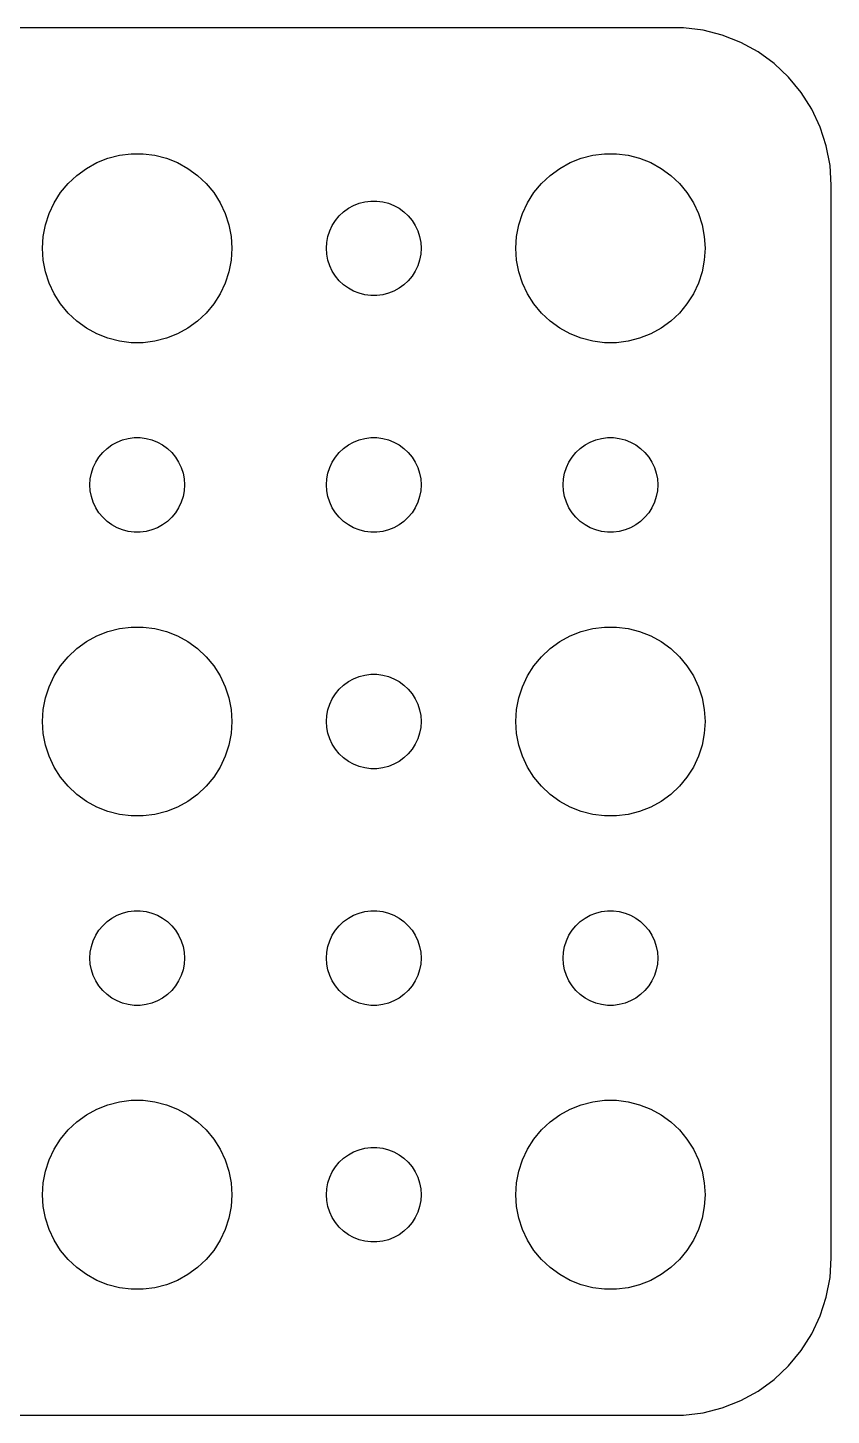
# Model space of a CAD drawing. Header units: metres. Extents: x -44 to 44, y 140 to 346.
# Drawn here: x 19.03 to 44.5, y 302.01 to 345.99 of the extents above; entities that cross this region are included whole.
import ezdxf

# ---------------------------------------------------------------- set-up
doc = ezdxf.new("R2010")
doc.units = ezdxf.units.M

msp = doc.modelspace()

# ---------------------------------------------------------------- linework, layer by layer
for p, q in [((39.8139, 345.99), (-39.8139, 345.99)), ((40.4369, 345.911), (39.8139, 345.99)), ((41.0451, 345.755), (40.4369, 345.911)), ((41.6289, 345.524), (41.0451, 345.755)), ((42.1791, 345.222), (41.6289, 345.524)), ((42.6871, 344.853), (42.1791, 345.222)), ((43.1448, 344.423), (42.6871, 344.853)), ((43.5451, 343.939), (43.1448, 344.423)), ((43.8815, 343.409), (43.5451, 343.939)), ((44.1489, 342.841), (43.8815, 343.409)), ((44.3429, 342.243), (44.1489, 342.841)), ((44.4606, 341.627), (44.3429, 342.243)), ((21.2227, 341.714), (21.5729, 341.853)), ((21.5729, 341.853), (21.9379, 341.947)), ((21.9379, 341.947), (22.3116, 341.994)), ((22.3116, 341.994), (22.6884, 341.994)), ((22.6884, 341.994), (23.0621, 341.947)), ((23.0621, 341.947), (23.427, 341.853)), ((23.427, 341.853), (23.7773, 341.714)), ((36.2227, 341.714), (36.5729, 341.853)), ((36.5729, 341.853), (36.9379, 341.947)), ((36.9379, 341.947), (37.3116, 341.994)), ((37.3116, 341.994), (37.6884, 341.994)), ((37.6884, 341.994), (38.0621, 341.947)), ((38.0621, 341.947), (38.427, 341.853)), ((38.427, 341.853), (38.7773, 341.714)), ((20.3131, 341.054), (20.5877, 341.312)), ((20.5877, 341.312), (20.8925, 341.533)), ((20.8925, 341.533), (21.2227, 341.714)), ((23.7773, 341.714), (24.1075, 341.533)), ((24.1075, 341.533), (24.4123, 341.312)), ((24.4123, 341.312), (24.6869, 341.054)), ((35.3131, 341.054), (35.5877, 341.312)), ((35.5877, 341.312), (35.8925, 341.533)), ((35.8925, 341.533), (36.2227, 341.714)), ((38.7773, 341.714), (39.1075, 341.533)), ((39.1075, 341.533), (39.4123, 341.312)), ((39.4123, 341.312), (39.6869, 341.054)), ((44.5, 341), (44.4606, 341.627)), ((20.0729, 340.763), (20.3131, 341.054)), ((24.6869, 341.054), (24.927, 340.763)), ((35.0729, 340.763), (35.3131, 341.054)), ((39.6869, 341.054), (39.927, 340.763)), ((44.5, 307), (44.5, 341)), ((19.7107, 340.104), (19.8711, 340.445)), ((19.8711, 340.445), (20.0729, 340.763)), ((24.927, 340.763), (25.1289, 340.445)), ((25.1289, 340.445), (25.2893, 340.104)), ((29.3613, 340.357), (29.5365, 340.427)), ((29.5365, 340.427), (29.7189, 340.473)), ((29.7189, 340.473), (29.9058, 340.497)), ((29.9058, 340.497), (30.0942, 340.497)), ((30.0942, 340.497), (30.2811, 340.473)), ((30.2811, 340.473), (30.4635, 340.427)), ((30.4635, 340.427), (30.6387, 340.357)), ((34.7107, 340.104), (34.8711, 340.445)), ((34.8711, 340.445), (35.0729, 340.763)), ((39.927, 340.763), (40.1289, 340.445)), ((40.1289, 340.445), (40.2893, 340.104)), ((19.5942, 339.746), (19.7107, 340.104)), ((25.2893, 340.104), (25.4057, 339.746)), ((28.7865, 339.882), (28.9065, 340.027)), ((28.9065, 340.027), (29.0439, 340.156)), ((29.0439, 340.156), (29.1963, 340.266)), ((29.1963, 340.266), (29.3613, 340.357)), ((30.6387, 340.357), (30.8037, 340.266)), ((30.8037, 340.266), (30.9561, 340.156)), ((30.9561, 340.156), (31.0934, 340.027)), ((31.0934, 340.027), (31.2135, 339.882)), ((34.5942, 339.746), (34.7107, 340.104)), ((40.2893, 340.104), (40.4057, 339.746)), ((19.5237, 339.376), (19.5942, 339.746)), ((25.4057, 339.746), (25.4763, 339.376)), ((28.5471, 339.373), (28.6053, 339.552)), ((28.6053, 339.552), (28.6855, 339.723)), ((28.6855, 339.723), (28.7865, 339.882)), ((31.2135, 339.882), (31.3145, 339.723)), ((31.3145, 339.723), (31.3947, 339.552)), ((31.3947, 339.552), (31.4529, 339.373)), ((34.5237, 339.376), (34.5942, 339.746)), ((40.4057, 339.746), (40.4763, 339.376)), ((19.5, 339), (19.5237, 339.376)), ((25.4763, 339.376), (25.5, 339)), ((28.5, 339), (28.5118, 339.188)), ((28.5118, 339.188), (28.5471, 339.373)), ((31.4529, 339.373), (31.4882, 339.188)), ((31.4882, 339.188), (31.5, 339)), ((34.5, 339), (34.5237, 339.376)), ((40.4763, 339.376), (40.5, 339)), ((19.5237, 338.624), (19.5, 339)), ((25.5, 339), (25.4763, 338.624)), ((28.5118, 338.812), (28.5, 339)), ((28.5471, 338.627), (28.5118, 338.812)), ((31.4882, 338.812), (31.4529, 338.627)), ((31.5, 339), (31.4882, 338.812)), ((34.5237, 338.624), (34.5, 339)), ((40.5, 339), (40.4763, 338.624)), ((19.5942, 338.254), (19.5237, 338.624)), ((19.7107, 337.896), (19.5942, 338.254)), ((25.4057, 338.254), (25.2893, 337.896)), ((25.4763, 338.624), (25.4057, 338.254)), ((28.6053, 338.448), (28.5471, 338.627)), ((28.6855, 338.277), (28.6053, 338.448)), ((28.7865, 338.118), (28.6855, 338.277)), ((31.3145, 338.277), (31.2135, 338.118)), ((31.3947, 338.448), (31.3145, 338.277)), ((31.4529, 338.627), (31.3947, 338.448)), ((34.5942, 338.254), (34.5237, 338.624)), ((34.7107, 337.896), (34.5942, 338.254)), ((40.4057, 338.254), (40.2893, 337.896)), ((40.4763, 338.624), (40.4057, 338.254)), ((19.8711, 337.555), (19.7107, 337.896)), ((25.2893, 337.896), (25.1289, 337.555)), ((28.9065, 337.973), (28.7865, 338.118)), ((29.0439, 337.844), (28.9065, 337.973)), ((29.1963, 337.734), (29.0439, 337.844)), ((30.9561, 337.844), (30.8037, 337.734)), ((31.0934, 337.973), (30.9561, 337.844)), ((31.2135, 338.118), (31.0934, 337.973)), ((34.8711, 337.555), (34.7107, 337.896)), ((40.2893, 337.896), (40.1289, 337.555)), ((20.0729, 337.237), (19.8711, 337.555)), ((25.1289, 337.555), (24.927, 337.237)), ((29.3613, 337.643), (29.1963, 337.734)), ((29.5365, 337.573), (29.3613, 337.643)), ((29.7189, 337.527), (29.5365, 337.573)), ((29.9058, 337.503), (29.7189, 337.527)), ((30.0942, 337.503), (29.9058, 337.503)), ((30.2811, 337.527), (30.0942, 337.503)), ((30.4635, 337.573), (30.2811, 337.527)), ((30.6387, 337.643), (30.4635, 337.573)), ((30.8037, 337.734), (30.6387, 337.643)), ((35.0729, 337.237), (34.8711, 337.555)), ((40.1289, 337.555), (39.927, 337.237)), ((20.3131, 336.946), (20.0729, 337.237)), ((20.5877, 336.688), (20.3131, 336.946)), ((24.6869, 336.946), (24.4123, 336.688)), ((24.927, 337.237), (24.6869, 336.946)), ((35.3131, 336.946), (35.0729, 337.237)), ((35.5877, 336.688), (35.3131, 336.946)), ((39.6869, 336.946), (39.4123, 336.688)), ((39.927, 337.237), (39.6869, 336.946)), ((20.8925, 336.467), (20.5877, 336.688)), ((21.2227, 336.286), (20.8925, 336.467)), ((24.1075, 336.467), (23.7773, 336.286)), ((24.4123, 336.688), (24.1075, 336.467)), ((35.8925, 336.467), (35.5877, 336.688)), ((36.2227, 336.286), (35.8925, 336.467)), ((39.1075, 336.467), (38.7773, 336.286)), ((39.4123, 336.688), (39.1075, 336.467)), ((21.5729, 336.147), (21.2227, 336.286)), ((21.9379, 336.053), (21.5729, 336.147)), ((22.3116, 336.006), (21.9379, 336.053)), ((23.0621, 336.053), (22.6884, 336.006)), ((23.427, 336.147), (23.0621, 336.053)), ((23.7773, 336.286), (23.427, 336.147)), ((36.5729, 336.147), (36.2227, 336.286)), ((36.9379, 336.053), (36.5729, 336.147)), ((37.3116, 336.006), (36.9379, 336.053)), ((38.0621, 336.053), (37.6884, 336.006)), ((38.427, 336.147), (38.0621, 336.053)), ((38.7773, 336.286), (38.427, 336.147)), ((22.6884, 336.006), (22.3116, 336.006)), ((37.6884, 336.006), (37.3116, 336.006)), ((22.0365, 332.927), (22.2189, 332.973)), ((22.2189, 332.973), (22.4058, 332.997)), ((22.4058, 332.997), (22.5942, 332.997)), ((22.5942, 332.997), (22.7811, 332.973)), ((22.7811, 332.973), (22.9635, 332.927)), ((29.5365, 332.927), (29.7189, 332.973)), ((29.7189, 332.973), (29.9058, 332.997)), ((29.9058, 332.997), (30.0942, 332.997)), ((30.0942, 332.997), (30.2811, 332.973)), ((30.2811, 332.973), (30.4635, 332.927)), ((37.0365, 332.927), (37.2189, 332.973)), ((37.2189, 332.973), (37.4058, 332.997)), ((37.4058, 332.997), (37.5942, 332.997)), ((37.5942, 332.997), (37.7811, 332.973)), ((37.7811, 332.973), (37.9635, 332.927)), ((21.2865, 332.382), (21.4065, 332.527)), ((21.4065, 332.527), (21.5439, 332.656)), ((21.5439, 332.656), (21.6963, 332.766)), ((21.6963, 332.766), (21.8613, 332.857)), ((21.8613, 332.857), (22.0365, 332.927)), ((22.9635, 332.927), (23.1387, 332.857)), ((23.1387, 332.857), (23.3037, 332.766)), ((23.3037, 332.766), (23.4561, 332.656)), ((23.4561, 332.656), (23.5934, 332.527)), ((23.5934, 332.527), (23.7135, 332.382)), ((28.7865, 332.382), (28.9065, 332.527)), ((28.9065, 332.527), (29.0439, 332.656)), ((29.0439, 332.656), (29.1963, 332.766)), ((29.1963, 332.766), (29.3613, 332.857)), ((29.3613, 332.857), (29.5365, 332.927)), ((30.4635, 332.927), (30.6387, 332.857)), ((30.6387, 332.857), (30.8037, 332.766)), ((30.8037, 332.766), (30.9561, 332.656)), ((30.9561, 332.656), (31.0934, 332.527)), ((31.0934, 332.527), (31.2135, 332.382)), ((36.2865, 332.382), (36.4065, 332.527)), ((36.4065, 332.527), (36.5439, 332.656)), ((36.5439, 332.656), (36.6963, 332.766)), ((36.6963, 332.766), (36.8613, 332.857)), ((36.8613, 332.857), (37.0365, 332.927)), ((37.9635, 332.927), (38.1387, 332.857)), ((38.1387, 332.857), (38.3037, 332.766)), ((38.3037, 332.766), (38.4561, 332.656)), ((38.4561, 332.656), (38.5934, 332.527)), ((38.5934, 332.527), (38.7135, 332.382)), ((21.0471, 331.873), (21.1053, 332.052)), ((21.1053, 332.052), (21.1855, 332.223)), ((21.1855, 332.223), (21.2865, 332.382)), ((23.7135, 332.382), (23.8145, 332.223)), ((23.8145, 332.223), (23.8947, 332.052)), ((23.8947, 332.052), (23.9529, 331.873)), ((28.5471, 331.873), (28.6053, 332.052)), ((28.6053, 332.052), (28.6855, 332.223)), ((28.6855, 332.223), (28.7865, 332.382)), ((31.2135, 332.382), (31.3145, 332.223)), ((31.3145, 332.223), (31.3947, 332.052)), ((31.3947, 332.052), (31.4529, 331.873)), ((36.0471, 331.873), (36.1053, 332.052)), ((36.1053, 332.052), (36.1855, 332.223)), ((36.1855, 332.223), (36.2865, 332.382)), ((38.7135, 332.382), (38.8145, 332.223)), ((38.8145, 332.223), (38.8947, 332.052)), ((38.8947, 332.052), (38.9529, 331.873)), ((21, 331.5), (21.0118, 331.688)), ((21.0118, 331.688), (21.0471, 331.873)), ((23.9529, 331.873), (23.9882, 331.688)), ((23.9882, 331.688), (24, 331.5)), ((28.5, 331.5), (28.5118, 331.688)), ((28.5118, 331.688), (28.5471, 331.873)), ((31.4529, 331.873), (31.4882, 331.688)), ((31.4882, 331.688), (31.5, 331.5)), ((36, 331.5), (36.0118, 331.688)), ((36.0118, 331.688), (36.0471, 331.873)), ((38.9529, 331.873), (38.9882, 331.688)), ((38.9882, 331.688), (39, 331.5)), ((21.0118, 331.312), (21, 331.5)), ((21.0471, 331.127), (21.0118, 331.312)), ((23.9882, 331.312), (23.9529, 331.127)), ((24, 331.5), (23.9882, 331.312)), ((28.5118, 331.312), (28.5, 331.5)), ((28.5471, 331.127), (28.5118, 331.312)), ((31.4882, 331.312), (31.4529, 331.127)), ((31.5, 331.5), (31.4882, 331.312)), ((36.0118, 331.312), (36, 331.5)), ((36.0471, 331.127), (36.0118, 331.312)), ((38.9882, 331.312), (38.9529, 331.127)), ((39, 331.5), (38.9882, 331.312)), ((21.1053, 330.948), (21.0471, 331.127)), ((21.1855, 330.777), (21.1053, 330.948)), ((21.2865, 330.618), (21.1855, 330.777)), ((23.8145, 330.777), (23.7135, 330.618)), ((23.8947, 330.948), (23.8145, 330.777)), ((23.9529, 331.127), (23.8947, 330.948)), ((28.6053, 330.948), (28.5471, 331.127)), ((28.6855, 330.777), (28.6053, 330.948)), ((28.7865, 330.618), (28.6855, 330.777)), ((31.3145, 330.777), (31.2135, 330.618)), ((31.3947, 330.948), (31.3145, 330.777)), ((31.4529, 331.127), (31.3947, 330.948)), ((36.1053, 330.948), (36.0471, 331.127)), ((36.1855, 330.777), (36.1053, 330.948)), ((36.2865, 330.618), (36.1855, 330.777)), ((38.8145, 330.777), (38.7135, 330.618)), ((38.8947, 330.948), (38.8145, 330.777)), ((38.9529, 331.127), (38.8947, 330.948)), ((21.4065, 330.473), (21.2865, 330.618)), ((21.5439, 330.344), (21.4065, 330.473)), ((21.6963, 330.234), (21.5439, 330.344)), ((23.4561, 330.344), (23.3037, 330.234)), ((23.5934, 330.473), (23.4561, 330.344)), ((23.7135, 330.618), (23.5934, 330.473)), ((28.9065, 330.473), (28.7865, 330.618)), ((29.0439, 330.344), (28.9065, 330.473)), ((29.1963, 330.234), (29.0439, 330.344)), ((30.9561, 330.344), (30.8037, 330.234)), ((31.0934, 330.473), (30.9561, 330.344)), ((31.2135, 330.618), (31.0934, 330.473)), ((36.4065, 330.473), (36.2865, 330.618)), ((36.5439, 330.344), (36.4065, 330.473)), ((36.6963, 330.234), (36.5439, 330.344)), ((38.4561, 330.344), (38.3037, 330.234)), ((38.5934, 330.473), (38.4561, 330.344)), ((38.7135, 330.618), (38.5934, 330.473)), ((21.8613, 330.143), (21.6963, 330.234)), ((22.0365, 330.073), (21.8613, 330.143)), ((22.2189, 330.027), (22.0365, 330.073)), ((22.4058, 330.003), (22.2189, 330.027)), ((22.5942, 330.003), (22.4058, 330.003)), ((22.7811, 330.027), (22.5942, 330.003)), ((22.9635, 330.073), (22.7811, 330.027)), ((23.1387, 330.143), (22.9635, 330.073)), ((23.3037, 330.234), (23.1387, 330.143)), ((29.3613, 330.143), (29.1963, 330.234)), ((29.5365, 330.073), (29.3613, 330.143)), ((29.7189, 330.027), (29.5365, 330.073)), ((29.9058, 330.003), (29.7189, 330.027)), ((30.0942, 330.003), (29.9058, 330.003)), ((30.2811, 330.027), (30.0942, 330.003)), ((30.4635, 330.073), (30.2811, 330.027)), ((30.6387, 330.143), (30.4635, 330.073)), ((30.8037, 330.234), (30.6387, 330.143)), ((36.8613, 330.143), (36.6963, 330.234)), ((37.0365, 330.073), (36.8613, 330.143)), ((37.2189, 330.027), (37.0365, 330.073)), ((37.4058, 330.003), (37.2189, 330.027)), ((37.5942, 330.003), (37.4058, 330.003)), ((37.7811, 330.027), (37.5942, 330.003)), ((37.9635, 330.073), (37.7811, 330.027)), ((38.1387, 330.143), (37.9635, 330.073)), ((38.3037, 330.234), (38.1387, 330.143)), ((21.2227, 326.714), (21.5729, 326.853)), ((21.5729, 326.853), (21.9379, 326.947)), ((21.9379, 326.947), (22.3116, 326.994)), ((22.3116, 326.994), (22.6884, 326.994)), ((22.6884, 326.994), (23.0621, 326.947)), ((23.0621, 326.947), (23.427, 326.853)), ((23.427, 326.853), (23.7773, 326.714)), ((36.2227, 326.714), (36.5729, 326.853)), ((36.5729, 326.853), (36.9379, 326.947)), ((36.9379, 326.947), (37.3116, 326.994)), ((37.3116, 326.994), (37.6884, 326.994)), ((37.6884, 326.994), (38.0621, 326.947)), ((38.0621, 326.947), (38.427, 326.853)), ((38.427, 326.853), (38.7773, 326.714)), ((20.5877, 326.312), (20.8925, 326.533)), ((20.8925, 326.533), (21.2227, 326.714)), ((23.7773, 326.714), (24.1075, 326.533)), ((24.1075, 326.533), (24.4123, 326.312)), ((35.5877, 326.312), (35.8925, 326.533)), ((35.8925, 326.533), (36.2227, 326.714)), ((38.7773, 326.714), (39.1075, 326.533)), ((39.1075, 326.533), (39.4123, 326.312)), ((20.0729, 325.763), (20.3131, 326.054)), ((20.3131, 326.054), (20.5877, 326.312)), ((24.4123, 326.312), (24.6869, 326.054)), ((24.6869, 326.054), (24.927, 325.763)), ((35.0729, 325.763), (35.3131, 326.054)), ((35.3131, 326.054), (35.5877, 326.312)), ((39.4123, 326.312), (39.6869, 326.054)), ((39.6869, 326.054), (39.927, 325.763)), ((19.8711, 325.445), (20.0729, 325.763)), ((24.927, 325.763), (25.1289, 325.445)), ((29.5365, 325.427), (29.7189, 325.473)), ((29.7189, 325.473), (29.9058, 325.497)), ((29.9058, 325.497), (30.0942, 325.497)), ((30.0942, 325.497), (30.2811, 325.473)), ((30.2811, 325.473), (30.4635, 325.427)), ((34.8711, 325.445), (35.0729, 325.763)), ((39.927, 325.763), (40.1289, 325.445)), ((19.5942, 324.746), (19.7107, 325.104)), ((19.7107, 325.104), (19.8711, 325.445)), ((25.1289, 325.445), (25.2893, 325.104)), ((25.2893, 325.104), (25.4057, 324.746)), ((28.7865, 324.882), (28.9065, 325.027)), ((28.9065, 325.027), (29.0439, 325.156)), ((29.0439, 325.156), (29.1963, 325.266)), ((29.1963, 325.266), (29.3613, 325.357)), ((29.3613, 325.357), (29.5365, 325.427)), ((30.4635, 325.427), (30.6387, 325.357)), ((30.6387, 325.357), (30.8037, 325.266)), ((30.8037, 325.266), (30.9561, 325.156)), ((30.9561, 325.156), (31.0934, 325.027)), ((31.0934, 325.027), (31.2135, 324.882)), ((34.5942, 324.746), (34.7107, 325.104)), ((34.7107, 325.104), (34.8711, 325.445)), ((40.1289, 325.445), (40.2893, 325.104)), ((40.2893, 325.104), (40.4057, 324.746)), ((19.5237, 324.376), (19.5942, 324.746)), ((25.4057, 324.746), (25.4763, 324.376)), ((28.6053, 324.552), (28.6855, 324.723)), ((28.6855, 324.723), (28.7865, 324.882)), ((31.2135, 324.882), (31.3145, 324.723)), ((31.3145, 324.723), (31.3947, 324.552)), ((34.5237, 324.376), (34.5942, 324.746)), ((40.4057, 324.746), (40.4763, 324.376)), ((19.5, 324), (19.5237, 324.376)), ((25.4763, 324.376), (25.5, 324)), ((28.5, 324), (28.5118, 324.188)), ((28.5118, 324.188), (28.5471, 324.373)), ((28.5471, 324.373), (28.6053, 324.552)), ((31.3947, 324.552), (31.4529, 324.373)), ((31.4529, 324.373), (31.4882, 324.188)), ((31.4882, 324.188), (31.5, 324)), ((34.5, 324), (34.5237, 324.376)), ((40.4763, 324.376), (40.5, 324)), ((19.5237, 323.624), (19.5, 324)), ((25.5, 324), (25.4763, 323.624)), ((28.5118, 323.812), (28.5, 324)), ((28.5471, 323.627), (28.5118, 323.812)), ((31.4882, 323.812), (31.4529, 323.627)), ((31.5, 324), (31.4882, 323.812)), ((34.5237, 323.624), (34.5, 324)), ((40.5, 324), (40.4763, 323.624)), ((19.5942, 323.254), (19.5237, 323.624)), ((19.7107, 322.896), (19.5942, 323.254)), ((25.4057, 323.254), (25.2893, 322.896)), ((25.4763, 323.624), (25.4057, 323.254)), ((28.6053, 323.448), (28.5471, 323.627)), ((28.6855, 323.277), (28.6053, 323.448)), ((28.7865, 323.118), (28.6855, 323.277)), ((31.3145, 323.277), (31.2135, 323.118)), ((31.3947, 323.448), (31.3145, 323.277)), ((31.4529, 323.627), (31.3947, 323.448)), ((34.5942, 323.254), (34.5237, 323.624)), ((34.7107, 322.896), (34.5942, 323.254)), ((40.4057, 323.254), (40.2893, 322.896)), ((40.4763, 323.624), (40.4057, 323.254)), ((19.8711, 322.555), (19.7107, 322.896)), ((25.2893, 322.896), (25.1289, 322.555)), ((28.9065, 322.973), (28.7865, 323.118)), ((29.0439, 322.844), (28.9065, 322.973)), ((29.1963, 322.734), (29.0439, 322.844)), ((30.9561, 322.844), (30.8037, 322.734)), ((31.0934, 322.973), (30.9561, 322.844)), ((31.2135, 323.118), (31.0934, 322.973)), ((34.8711, 322.555), (34.7107, 322.896)), ((40.2893, 322.896), (40.1289, 322.555)), ((20.0729, 322.237), (19.8711, 322.555)), ((25.1289, 322.555), (24.927, 322.237)), ((29.3613, 322.643), (29.1963, 322.734)), ((29.5365, 322.573), (29.3613, 322.643)), ((29.7189, 322.527), (29.5365, 322.573)), ((29.9058, 322.503), (29.7189, 322.527)), ((30.0942, 322.503), (29.9058, 322.503)), ((30.2811, 322.527), (30.0942, 322.503)), ((30.4635, 322.573), (30.2811, 322.527)), ((30.6387, 322.643), (30.4635, 322.573)), ((30.8037, 322.734), (30.6387, 322.643)), ((35.0729, 322.237), (34.8711, 322.555)), ((40.1289, 322.555), (39.927, 322.237)), ((20.3131, 321.946), (20.0729, 322.237)), ((20.5877, 321.688), (20.3131, 321.946)), ((24.6869, 321.946), (24.4123, 321.688)), ((24.927, 322.237), (24.6869, 321.946)), ((35.3131, 321.946), (35.0729, 322.237)), ((35.5877, 321.688), (35.3131, 321.946)), ((39.6869, 321.946), (39.4123, 321.688)), ((39.927, 322.237), (39.6869, 321.946)), ((20.8925, 321.467), (20.5877, 321.688)), ((24.4123, 321.688), (24.1075, 321.467)), ((35.8925, 321.467), (35.5877, 321.688)), ((39.4123, 321.688), (39.1075, 321.467)), ((21.2227, 321.286), (20.8925, 321.467)), ((21.5729, 321.147), (21.2227, 321.286)), ((21.9379, 321.053), (21.5729, 321.147)), ((23.427, 321.147), (23.0621, 321.053)), ((23.7773, 321.286), (23.427, 321.147)), ((24.1075, 321.467), (23.7773, 321.286)), ((36.2227, 321.286), (35.8925, 321.467)), ((36.5729, 321.147), (36.2227, 321.286)), ((36.9379, 321.053), (36.5729, 321.147)), ((38.427, 321.147), (38.0621, 321.053)), ((38.7773, 321.286), (38.427, 321.147)), ((39.1075, 321.467), (38.7773, 321.286)), ((22.3116, 321.006), (21.9379, 321.053)), ((22.6884, 321.006), (22.3116, 321.006)), ((23.0621, 321.053), (22.6884, 321.006)), ((37.3116, 321.006), (36.9379, 321.053)), ((37.6884, 321.006), (37.3116, 321.006)), ((38.0621, 321.053), (37.6884, 321.006)), ((22.2189, 317.973), (22.4058, 317.997)), ((22.4058, 317.997), (22.5942, 317.997)), ((22.5942, 317.997), (22.7811, 317.973)), ((29.7189, 317.973), (29.9058, 317.997)), ((29.9058, 317.997), (30.0942, 317.997)), ((30.0942, 317.997), (30.2811, 317.973)), ((37.2189, 317.973), (37.4058, 317.997)), ((37.4058, 317.997), (37.5942, 317.997)), ((37.5942, 317.997), (37.7811, 317.973)), ((21.4065, 317.527), (21.5439, 317.656)), ((21.5439, 317.656), (21.6963, 317.766)), ((21.6963, 317.766), (21.8613, 317.857)), ((21.8613, 317.857), (22.0365, 317.927)), ((22.0365, 317.927), (22.2189, 317.973)), ((22.7811, 317.973), (22.9635, 317.927)), ((22.9635, 317.927), (23.1387, 317.857)), ((23.1387, 317.857), (23.3037, 317.766)), ((23.3037, 317.766), (23.4561, 317.656)), ((23.4561, 317.656), (23.5934, 317.527)), ((28.9065, 317.527), (29.0439, 317.656)), ((29.0439, 317.656), (29.1963, 317.766)), ((29.1963, 317.766), (29.3613, 317.857)), ((29.3613, 317.857), (29.5365, 317.927)), ((29.5365, 317.927), (29.7189, 317.973)), ((30.2811, 317.973), (30.4635, 317.927)), ((30.4635, 317.927), (30.6387, 317.857)), ((30.6387, 317.857), (30.8037, 317.766)), ((30.8037, 317.766), (30.9561, 317.656)), ((30.9561, 317.656), (31.0934, 317.527)), ((36.4065, 317.527), (36.5439, 317.656)), ((36.5439, 317.656), (36.6963, 317.766)), ((36.6963, 317.766), (36.8613, 317.857)), ((36.8613, 317.857), (37.0365, 317.927)), ((37.0365, 317.927), (37.2189, 317.973)), ((37.7811, 317.973), (37.9635, 317.927)), ((37.9635, 317.927), (38.1387, 317.857)), ((38.1387, 317.857), (38.3037, 317.766)), ((38.3037, 317.766), (38.4561, 317.656)), ((38.4561, 317.656), (38.5934, 317.527)), ((21.1053, 317.052), (21.1855, 317.223)), ((21.1855, 317.223), (21.2865, 317.382)), ((21.2865, 317.382), (21.4065, 317.527)), ((23.5934, 317.527), (23.7135, 317.382)), ((23.7135, 317.382), (23.8145, 317.223)), ((23.8145, 317.223), (23.8947, 317.052)), ((28.6053, 317.052), (28.6855, 317.223)), ((28.6855, 317.223), (28.7865, 317.382)), ((28.7865, 317.382), (28.9065, 317.527)), ((31.0934, 317.527), (31.2135, 317.382)), ((31.2135, 317.382), (31.3145, 317.223)), ((31.3145, 317.223), (31.3947, 317.052)), ((36.1053, 317.052), (36.1855, 317.223)), ((36.1855, 317.223), (36.2865, 317.382)), ((36.2865, 317.382), (36.4065, 317.527)), ((38.5934, 317.527), (38.7135, 317.382)), ((38.7135, 317.382), (38.8145, 317.223)), ((38.8145, 317.223), (38.8947, 317.052)), ((21, 316.5), (21.0118, 316.688)), ((21.0118, 316.688), (21.0471, 316.873)), ((21.0471, 316.873), (21.1053, 317.052)), ((23.8947, 317.052), (23.9529, 316.873)), ((23.9529, 316.873), (23.9882, 316.688)), ((23.9882, 316.688), (24, 316.5)), ((28.5, 316.5), (28.5118, 316.688)), ((28.5118, 316.688), (28.5471, 316.873)), ((28.5471, 316.873), (28.6053, 317.052)), ((31.3947, 317.052), (31.4529, 316.873)), ((31.4529, 316.873), (31.4882, 316.688)), ((31.4882, 316.688), (31.5, 316.5)), ((36, 316.5), (36.0118, 316.688)), ((36.0118, 316.688), (36.0471, 316.873)), ((36.0471, 316.873), (36.1053, 317.052)), ((38.8947, 317.052), (38.9529, 316.873)), ((38.9529, 316.873), (38.9882, 316.688)), ((38.9882, 316.688), (39, 316.5)), ((21.0118, 316.312), (21, 316.5)), ((21.0471, 316.127), (21.0118, 316.312)), ((23.9882, 316.312), (23.9529, 316.127)), ((24, 316.5), (23.9882, 316.312)), ((28.5118, 316.312), (28.5, 316.5)), ((28.5471, 316.127), (28.5118, 316.312)), ((31.4882, 316.312), (31.4529, 316.127)), ((31.5, 316.5), (31.4882, 316.312)), ((36.0118, 316.312), (36, 316.5)), ((36.0471, 316.127), (36.0118, 316.312)), ((38.9882, 316.312), (38.9529, 316.127)), ((39, 316.5), (38.9882, 316.312)), ((21.1053, 315.948), (21.0471, 316.127)), ((21.1855, 315.777), (21.1053, 315.948)), ((21.2865, 315.618), (21.1855, 315.777)), ((23.8145, 315.777), (23.7135, 315.618)), ((23.8947, 315.948), (23.8145, 315.777)), ((23.9529, 316.127), (23.8947, 315.948)), ((28.6053, 315.948), (28.5471, 316.127)), ((28.6855, 315.777), (28.6053, 315.948)), ((28.7865, 315.618), (28.6855, 315.777)), ((31.3145, 315.777), (31.2135, 315.618)), ((31.3947, 315.948), (31.3145, 315.777)), ((31.4529, 316.127), (31.3947, 315.948)), ((36.1053, 315.948), (36.0471, 316.127)), ((36.1855, 315.777), (36.1053, 315.948)), ((36.2865, 315.618), (36.1855, 315.777)), ((38.8145, 315.777), (38.7135, 315.618)), ((38.8947, 315.948), (38.8145, 315.777)), ((38.9529, 316.127), (38.8947, 315.948)), ((21.4065, 315.473), (21.2865, 315.618)), ((21.5439, 315.344), (21.4065, 315.473)), ((21.6963, 315.234), (21.5439, 315.344)), ((23.4561, 315.344), (23.3037, 315.234)), ((23.5934, 315.473), (23.4561, 315.344)), ((23.7135, 315.618), (23.5934, 315.473)), ((28.9065, 315.473), (28.7865, 315.618)), ((29.0439, 315.344), (28.9065, 315.473)), ((29.1963, 315.234), (29.0439, 315.344)), ((30.9561, 315.344), (30.8037, 315.234)), ((31.0934, 315.473), (30.9561, 315.344)), ((31.2135, 315.618), (31.0934, 315.473)), ((36.4065, 315.473), (36.2865, 315.618)), ((36.5439, 315.344), (36.4065, 315.473)), ((36.6963, 315.234), (36.5439, 315.344)), ((38.4561, 315.344), (38.3037, 315.234)), ((38.5934, 315.473), (38.4561, 315.344)), ((38.7135, 315.618), (38.5934, 315.473)), ((21.8613, 315.143), (21.6963, 315.234)), ((22.0365, 315.073), (21.8613, 315.143)), ((22.2189, 315.027), (22.0365, 315.073)), ((22.4058, 315.003), (22.2189, 315.027)), ((22.5942, 315.003), (22.4058, 315.003)), ((22.7811, 315.027), (22.5942, 315.003)), ((22.9635, 315.073), (22.7811, 315.027)), ((23.1387, 315.143), (22.9635, 315.073)), ((23.3037, 315.234), (23.1387, 315.143)), ((29.3613, 315.143), (29.1963, 315.234)), ((29.5365, 315.073), (29.3613, 315.143)), ((29.7189, 315.027), (29.5365, 315.073)), ((29.9058, 315.003), (29.7189, 315.027)), ((30.0942, 315.003), (29.9058, 315.003)), ((30.2811, 315.027), (30.0942, 315.003)), ((30.4635, 315.073), (30.2811, 315.027)), ((30.6387, 315.143), (30.4635, 315.073)), ((30.8037, 315.234), (30.6387, 315.143)), ((36.8613, 315.143), (36.6963, 315.234)), ((37.0365, 315.073), (36.8613, 315.143)), ((37.2189, 315.027), (37.0365, 315.073)), ((37.4058, 315.003), (37.2189, 315.027)), ((37.5942, 315.003), (37.4058, 315.003)), ((37.7811, 315.027), (37.5942, 315.003)), ((37.9635, 315.073), (37.7811, 315.027)), ((38.1387, 315.143), (37.9635, 315.073)), ((38.3037, 315.234), (38.1387, 315.143)), ((21.2227, 311.714), (21.5729, 311.853)), ((21.5729, 311.853), (21.9379, 311.947)), ((21.9379, 311.947), (22.3116, 311.994)), ((22.3116, 311.994), (22.6884, 311.994)), ((22.6884, 311.994), (23.0621, 311.947)), ((23.0621, 311.947), (23.427, 311.853)), ((23.427, 311.853), (23.7773, 311.714)), ((36.2227, 311.714), (36.5729, 311.853)), ((36.5729, 311.853), (36.9379, 311.947)), ((36.9379, 311.947), (37.3116, 311.994)), ((37.3116, 311.994), (37.6884, 311.994)), ((37.6884, 311.994), (38.0621, 311.947)), ((38.0621, 311.947), (38.427, 311.853)), ((38.427, 311.853), (38.7773, 311.714)), ((20.5877, 311.312), (20.8925, 311.533)), ((20.8925, 311.533), (21.2227, 311.714)), ((23.7773, 311.714), (24.1075, 311.533)), ((24.1075, 311.533), (24.4123, 311.312)), ((35.5877, 311.312), (35.8925, 311.533)), ((35.8925, 311.533), (36.2227, 311.714)), ((38.7773, 311.714), (39.1075, 311.533)), ((39.1075, 311.533), (39.4123, 311.312)), ((20.0729, 310.763), (20.3131, 311.054)), ((20.3131, 311.054), (20.5877, 311.312)), ((24.4123, 311.312), (24.6869, 311.054)), ((24.6869, 311.054), (24.927, 310.763)), ((35.0729, 310.763), (35.3131, 311.054)), ((35.3131, 311.054), (35.5877, 311.312)), ((39.4123, 311.312), (39.6869, 311.054)), ((39.6869, 311.054), (39.927, 310.763)), ((19.8711, 310.445), (20.0729, 310.763)), ((24.927, 310.763), (25.1289, 310.445)), ((34.8711, 310.445), (35.0729, 310.763)), ((39.927, 310.763), (40.1289, 310.445)), ((19.5942, 309.746), (19.7107, 310.104)), ((19.7107, 310.104), (19.8711, 310.445)), ((25.1289, 310.445), (25.2893, 310.104)), ((25.2893, 310.104), (25.4057, 309.746)), ((28.9065, 310.027), (29.0439, 310.156)), ((29.0439, 310.156), (29.1963, 310.266)), ((29.1963, 310.266), (29.3613, 310.357)), ((29.3613, 310.357), (29.5365, 310.427)), ((29.5365, 310.427), (29.7189, 310.473)), ((29.7189, 310.473), (29.9058, 310.497)), ((29.9058, 310.497), (30.0942, 310.497)), ((30.0942, 310.497), (30.2811, 310.473)), ((30.2811, 310.473), (30.4635, 310.427)), ((30.4635, 310.427), (30.6387, 310.357)), ((30.6387, 310.357), (30.8037, 310.266)), ((30.8037, 310.266), (30.9561, 310.156)), ((30.9561, 310.156), (31.0934, 310.027)), ((34.5942, 309.746), (34.7107, 310.104)), ((34.7107, 310.104), (34.8711, 310.445)), ((40.1289, 310.445), (40.2893, 310.104)), ((40.2893, 310.104), (40.4057, 309.746)), ((19.5237, 309.376), (19.5942, 309.746)), ((25.4057, 309.746), (25.4763, 309.376)), ((28.6053, 309.552), (28.6855, 309.723)), ((28.6855, 309.723), (28.7865, 309.882)), ((28.7865, 309.882), (28.9065, 310.027)), ((31.0934, 310.027), (31.2135, 309.882)), ((31.2135, 309.882), (31.3145, 309.723)), ((31.3145, 309.723), (31.3947, 309.552)), ((34.5237, 309.376), (34.5942, 309.746)), ((40.4057, 309.746), (40.4763, 309.376)), ((19.5, 309), (19.5237, 309.376)), ((25.4763, 309.376), (25.5, 309)), ((28.5, 309), (28.5118, 309.188)), ((28.5118, 309.188), (28.5471, 309.373)), ((28.5471, 309.373), (28.6053, 309.552)), ((31.3947, 309.552), (31.4529, 309.373)), ((31.4529, 309.373), (31.4882, 309.188)), ((31.4882, 309.188), (31.5, 309)), ((34.5, 309), (34.5237, 309.376)), ((40.4763, 309.376), (40.5, 309)), ((19.5237, 308.624), (19.5, 309)), ((25.5, 309), (25.4763, 308.624)), ((28.5118, 308.812), (28.5, 309)), ((28.5471, 308.627), (28.5118, 308.812)), ((31.4882, 308.812), (31.4529, 308.627)), ((31.5, 309), (31.4882, 308.812)), ((34.5237, 308.624), (34.5, 309)), ((40.5, 309), (40.4763, 308.624)), ((19.5942, 308.254), (19.5237, 308.624)), ((25.4763, 308.624), (25.4057, 308.254)), ((28.6053, 308.448), (28.5471, 308.627)), ((28.6855, 308.277), (28.6053, 308.448)), ((31.3947, 308.448), (31.3145, 308.277)), ((31.4529, 308.627), (31.3947, 308.448)), ((34.5942, 308.254), (34.5237, 308.624)), ((40.4763, 308.624), (40.4057, 308.254)), ((19.7107, 307.896), (19.5942, 308.254)), ((19.8711, 307.555), (19.7107, 307.896)), ((25.2893, 307.896), (25.1289, 307.555)), ((25.4057, 308.254), (25.2893, 307.896)), ((28.7865, 308.118), (28.6855, 308.277)), ((28.9065, 307.973), (28.7865, 308.118)), ((29.0439, 307.844), (28.9065, 307.973)), ((31.0934, 307.973), (30.9561, 307.844)), ((31.2135, 308.118), (31.0934, 307.973)), ((31.3145, 308.277), (31.2135, 308.118)), ((34.7107, 307.896), (34.5942, 308.254)), ((34.8711, 307.555), (34.7107, 307.896)), ((40.2893, 307.896), (40.1289, 307.555)), ((40.4057, 308.254), (40.2893, 307.896)), ((20.0729, 307.237), (19.8711, 307.555)), ((25.1289, 307.555), (24.927, 307.237)), ((29.1963, 307.734), (29.0439, 307.844)), ((29.3613, 307.643), (29.1963, 307.734)), ((29.5365, 307.573), (29.3613, 307.643)), ((29.7189, 307.527), (29.5365, 307.573)), ((29.9058, 307.503), (29.7189, 307.527)), ((30.0942, 307.503), (29.9058, 307.503)), ((30.2811, 307.527), (30.0942, 307.503)), ((30.4635, 307.573), (30.2811, 307.527)), ((30.6387, 307.643), (30.4635, 307.573)), ((30.8037, 307.734), (30.6387, 307.643)), ((30.9561, 307.844), (30.8037, 307.734)), ((35.0729, 307.237), (34.8711, 307.555)), ((40.1289, 307.555), (39.927, 307.237)), ((20.3131, 306.946), (20.0729, 307.237)), ((24.927, 307.237), (24.6869, 306.946)), ((35.3131, 306.946), (35.0729, 307.237)), ((39.927, 307.237), (39.6869, 306.946)), ((44.4606, 306.373), (44.5, 307)), ((20.5877, 306.688), (20.3131, 306.946)), ((20.8925, 306.467), (20.5877, 306.688)), ((24.4123, 306.688), (24.1075, 306.467)), ((24.6869, 306.946), (24.4123, 306.688)), ((35.5877, 306.688), (35.3131, 306.946)), ((35.8925, 306.467), (35.5877, 306.688)), ((39.4123, 306.688), (39.1075, 306.467)), ((39.6869, 306.946), (39.4123, 306.688)), ((21.2227, 306.286), (20.8925, 306.467)), ((21.5729, 306.147), (21.2227, 306.286)), ((21.9379, 306.053), (21.5729, 306.147)), ((23.427, 306.147), (23.0621, 306.053)), ((23.7773, 306.286), (23.427, 306.147)), ((24.1075, 306.467), (23.7773, 306.286)), ((36.2227, 306.286), (35.8925, 306.467)), ((36.5729, 306.147), (36.2227, 306.286)), ((36.9379, 306.053), (36.5729, 306.147)), ((38.427, 306.147), (38.0621, 306.053)), ((38.7773, 306.286), (38.427, 306.147)), ((39.1075, 306.467), (38.7773, 306.286)), ((44.3429, 305.757), (44.4606, 306.373)), ((22.3116, 306.006), (21.9379, 306.053)), ((22.6884, 306.006), (22.3116, 306.006)), ((23.0621, 306.053), (22.6884, 306.006)), ((37.3116, 306.006), (36.9379, 306.053)), ((37.6884, 306.006), (37.3116, 306.006)), ((38.0621, 306.053), (37.6884, 306.006)), ((44.1489, 305.159), (44.3429, 305.757)), ((43.8815, 304.591), (44.1489, 305.159)), ((43.5451, 304.061), (43.8815, 304.591)), ((43.1448, 303.577), (43.5451, 304.061)), ((42.6871, 303.147), (43.1448, 303.577)), ((42.1791, 302.778), (42.6871, 303.147)), ((41.6289, 302.476), (42.1791, 302.778)), ((40.4369, 302.089), (41.0451, 302.245)), ((41.0451, 302.245), (41.6289, 302.476)), ((-39.8139, 302.01), (39.8139, 302.01)), ((39.8139, 302.01), (40.4369, 302.089))]:
    msp.add_line(p, q)

doc.saveas('drawing.dxf')
